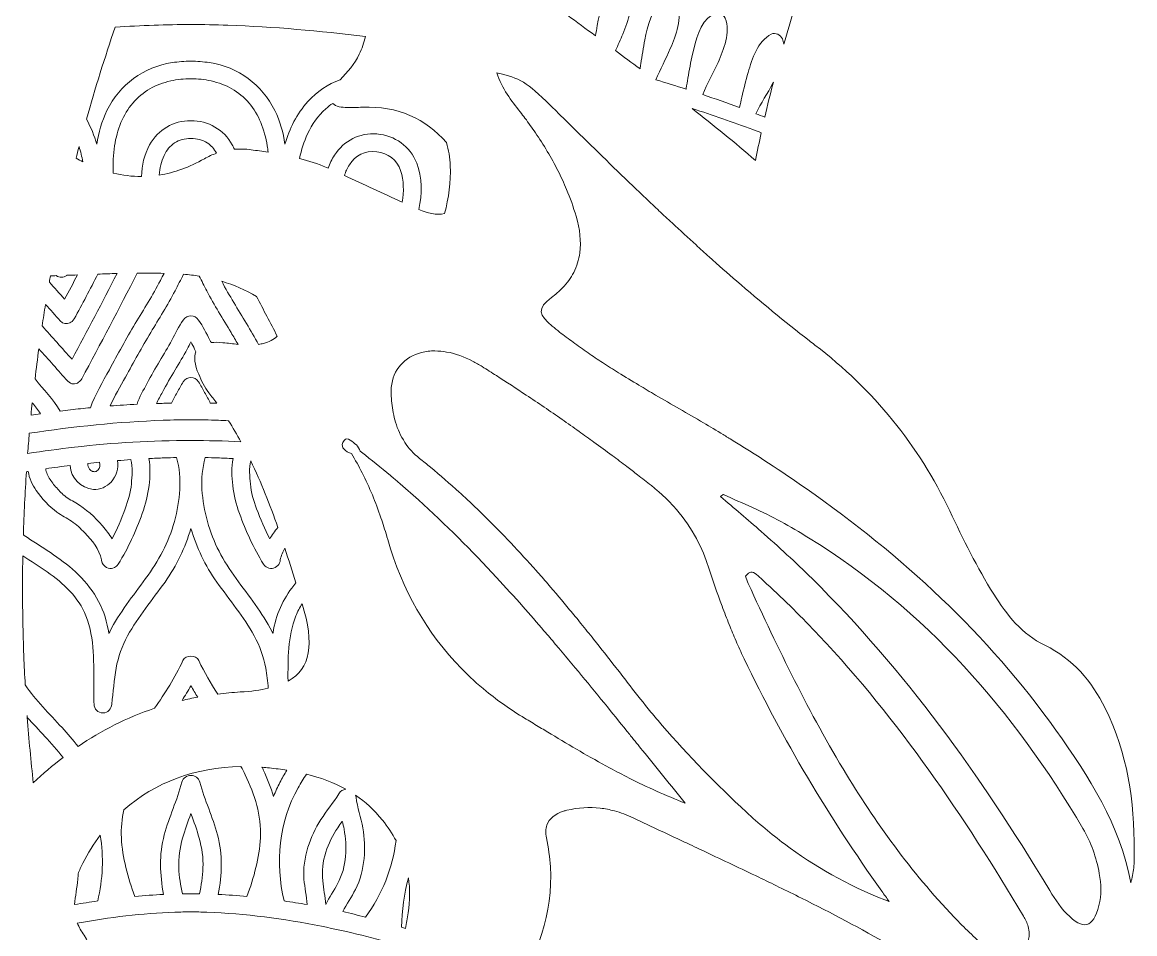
# Model space of a CAD drawing. Extents: x 80 to 917, y -989 to -11.
# Drawn here: x 179 to 414.7, y -466.9 to -273.8 of the extents above; entities that cross this region are included whole.
import ezdxf

# ---------------------------------------------------------------- set-up
doc = ezdxf.new("R2010")
doc.units = 0
doc.header["$MEASUREMENT"] = 0
doc.layers.add('Layer 1', color=7, linetype='Continuous', lineweight=0)

# ---------------------------------------------------------------- blocks, each defined once
blk = doc.blocks.new('Block_0')
at = {"layer": 'Layer 1'}
for points, knots in [([(276.82, -245.38), (279.34, -252.6), (286.51, -256.84), (293.85, -257.66), (299.94, -258.35), (305.67, -256.02), (309.72, -251.46), (313.06, -247.7), (314.95, -242.82), (315.93, -237.84), (316.24, -236.27), (316.46, -234.68), (316.6, -233.12), (316.69, -233.14), (316.78, -233.16), (316.87, -233.17), (316.96, -233.2), (317.05, -233.21), (317.14, -233.23), (316.68, -234.73), (316.28, -236.28), (315.96, -237.84), (314.96, -242.82), (314.83, -248.05), (316.48, -252.81), (318.47, -258.56), (322.88, -262.91), (328.77, -264.62), (334.22, -266.19), (340.33, -265.85), (345.19, -263.02), (343.42, -268.13), (341.79, -273.27), (340.31, -278.44), (340.25, -278.05), (340.16, -277.66), (340.02, -277.28), (339.72, -276.42), (338.52, -275.87), (337.68, -276.3), (334.76, -277.84), (333.62, -281.44), (332.77, -284.41), (332.26, -286.15), (331.84, -287.91), (331.43, -289.67), (331.27, -290.37), (331.11, -291.07), (330.94, -291.77), (330.92, -291.79), (330.92, -291.81), (330.92, -291.82), (330.91, -291.83), (330.91, -291.83), (330.91, -291.84), (328.34, -290.89), (325.75, -289.97), (323.14, -289.1), (324.08, -286.79), (325.4, -284.6), (326.39, -282.32), (327.58, -279.58), (329.13, -275.9), (327.88, -272.93), (327.39, -271.78), (326.11, -271.59), (325.13, -272.19), (322.47, -273.81), (321.63, -277.75), (320.99, -280.53), (320.6, -282.21), (320.31, -283.92), (320.02, -285.62), (319.9, -286.33), (319.78, -287.04), (319.65, -287.73), (319.64, -287.8), (319.62, -287.88), (319.61, -287.94), (317.5, -287.26), (315.37, -286.61), (313.25, -285.97), (314.12, -283.73), (315.37, -281.57), (316.29, -279.35), (317.43, -276.58), (318.98, -272.79), (317.66, -269.83), (317.16, -268.71), (315.9, -268.46), (314.92, -269.09), (312.28, -270.76), (311.5, -274.69), (310.9, -277.5), (310.55, -279.18), (310.29, -280.9), (310.04, -282.6), (309.98, -282.95), (309.92, -283.3), (309.87, -283.65), (308.13, -282.36), (306.4, -281.08), (304.67, -279.79), (305.2, -278.62), (305.76, -277.45), (306.22, -276.27), (307.31, -273.5), (308.8, -269.66), (307.44, -266.73), (306.93, -265.64), (305.69, -265.34), (304.7, -265.99), (302.09, -267.72), (301.37, -271.63), (300.82, -274.46), (300.68, -275.19), (300.56, -275.93), (300.45, -276.67), (298.46, -275.2), (296.48, -273.73), (294.51, -272.25), (295.36, -269.57), (296.29, -266.1), (294.92, -263.6), (294.38, -262.6), (293.18, -262.1), (292.18, -262.86), (290.52, -264.11), (289.71, -266.2), (289.26, -268.33), (287.9, -267.3), (286.54, -266.27), (285.18, -265.25), (285.25, -263.91), (285.08, -262.61), (284.46, -261.51), (284.26, -261.16), (283.99, -260.87), (283.68, -260.68), (283.68, -260.67), (283.68, -260.67), (283.68, -260.67), (283.65, -260.65), (283.62, -260.64), (283.59, -260.62), (283.45, -260.54), (283.31, -260.47), (283.15, -260.43), (282.99, -260.41), (282.83, -260.41), (282.67, -260.44), (282.64, -260.44), (282.6, -260.45), (282.56, -260.46), (282.2, -260.52), (281.85, -260.69), (281.53, -260.93), (281.21, -261.18), (280.92, -261.48), (280.65, -261.8), (273.72, -256.49), (266.86, -251.08), (260.12, -245.52), (264.13, -245.25), (267.99, -243.66), (271.07, -240.93), (272.97, -239.24), (274.53, -237.28), (275.81, -235.13), (275.42, -238.57), (275.65, -242.04), (276.82, -245.38)], [0, 0, 0, 0, 1, 1, 1, 2, 2, 2, 3, 3, 3, 4, 4, 4, 5, 5, 5, 6, 6, 6, 7, 7, 7, 8, 8, 8, 9, 9, 9, 10, 10, 10, 11, 11, 11, 12, 12, 12, 13, 13, 13, 14, 14, 14, 15, 15, 15, 16, 16, 16, 17, 17, 17, 18, 18, 18, 19, 19, 19, 20, 20, 20, 21, 21, 21, 22, 22, 22, 23, 23, 23, 24, 24, 24, 25, 25, 25, 26, 26, 26, 27, 27, 27, 28, 28, 28, 29, 29, 29, 30, 30, 30, 31, 31, 31, 32, 32, 32, 33, 33, 33, 34, 34, 34, 35, 35, 35, 36, 36, 36, 37, 37, 37, 38, 38, 38, 39, 39, 39, 40, 40, 40, 41, 41, 41, 42, 42, 42, 43, 43, 43, 44, 44, 44, 45, 45, 45, 46, 46, 46, 47, 47, 47, 48, 48, 48, 49, 49, 49, 50, 50, 50, 51, 51, 51, 52, 52, 52, 53, 53, 53, 54, 54, 54, 55, 55, 55, 56, 56, 56, 57, 57, 57, 57]), ([(192.64, -294.34), (194.48, -287.76), (196.51, -281.25), (198.72, -274.8), (201.46, -274.62), (204.2, -274.49), (206.95, -274.39), (209.55, -274.3), (212.15, -274.26), (214.75, -274.25), (217.36, -274.26), (219.96, -274.3), (222.56, -274.39), (232.3, -274.74), (242.03, -275.58), (251.7, -276.82), (251.43, -278.06), (251, -279.32), (250.41, -280.56), (249.44, -282.65), (247.88, -284.29), (246.38, -285.97), (243.8, -286.91), (241.45, -288.41), (239.54, -290.56), (237.18, -293.19), (235.62, -296.31), (234.68, -299.64), (234.31, -297.16), (233.63, -294.75), (232.52, -292.47), (229.87, -287.01), (224.74, -283.22), (218.72, -282.33), (217.41, -282.13), (216.07, -282.03), (214.75, -282.03), (213.43, -282.03), (212.09, -282.13), (210.78, -282.33), (204.77, -283.22), (199.63, -287.01), (196.98, -292.47), (195.88, -294.75), (195.19, -297.16), (194.83, -299.64), (194.3, -297.79), (193.57, -296.02), (192.64, -294.34), (192.64, -294.34), (192.64, -294.34), (192.64, -294.34)], [0, 0, 0, 0, 1, 1, 1, 2, 2, 2, 3, 3, 3, 4, 4, 4, 5, 5, 5, 6, 6, 6, 7, 7, 7, 8, 8, 8, 9, 9, 9, 10, 10, 10, 11, 11, 11, 12, 12, 12, 13, 13, 13, 14, 14, 14, 15, 15, 15, 16, 16, 16, 17, 17, 17, 17]), ([(375.47, -377.34), (378.32, -383.33), (381.26, -389.29), (384.78, -394.95), (387.55, -399.38), (390.76, -403.44), (395.62, -405.8), (401.57, -408.71), (405.52, -413.35), (408.37, -419.1), (413.1, -428.68), (414.65, -438.85), (414.51, -449.34), (414.49, -450.55), (414.55, -451.78), (414.44, -452.98), (414.34, -454.03), (414.05, -455.07), (413.84, -456.11), (411.51, -443.79), (404.95, -433.64), (397.95, -423.79), (383.44, -403.37), (365.33, -386.8), (345.05, -372.59), (339.82, -368.92), (334.44, -365.41), (328.95, -362.03), (328.78, -361.93), (328.62, -361.83), (328.45, -361.74), (328.14, -361.54), (327.81, -361.34), (327.48, -361.15), (326.1, -360.3), (324.7, -359.48), (323.3, -358.65), (319.92, -356.67), (316.53, -354.73), (313.15, -352.76), (311.98, -352.07), (310.81, -351.38), (309.64, -350.68), (308.18, -349.81), (306.72, -348.92), (305.28, -348.03), (304.16, -347.32), (303.05, -346.62), (301.95, -345.9), (300.92, -345.23), (299.89, -344.54), (298.87, -343.83), (297.8, -343.1), (296.74, -342.35), (295.69, -341.57), (294.74, -340.87), (293.78, -340.16), (292.84, -339.42), (292.32, -339), (291.79, -338.58), (291.27, -338.16), (288.43, -335.85), (288.02, -334.36), (291.11, -332.1), (291.99, -331.45), (292.77, -330.78), (293.45, -330.07), (294.45, -329.04), (295.24, -327.93), (295.84, -326.77), (296.5, -325.47), (296.93, -324.08), (297.12, -322.63), (297.44, -320.24), (297.15, -317.64), (296.33, -314.87), (295.76, -312.93), (295.08, -311.04), (294.32, -309.2), (293.75, -307.85), (293.14, -306.52), (292.48, -305.22), (291.08, -302.44), (289.48, -299.77), (287.71, -297.18), (287, -296.13), (286.27, -295.11), (285.51, -294.09), (285.18, -293.64), (284.85, -293.21), (284.51, -292.77), (282.63, -290.33), (280.63, -287.94), (279.54, -284.47), (284.6, -285.71), (285.74, -286.29), (290.93, -291.42), (291.31, -291.8), (291.71, -292.18), (292.09, -292.57), (293.48, -293.94), (294.87, -295.31), (296.27, -296.68), (300.53, -300.87), (304.81, -305.06), (309.13, -309.19), (310.45, -310.46), (311.77, -311.71), (313.1, -312.96), (313.36, -313.22), (313.63, -313.47), (313.89, -313.71), (314.81, -314.59), (315.74, -315.45), (316.67, -316.31), (318.35, -317.88), (320.04, -319.43), (321.73, -320.97), (322.66, -321.82), (323.59, -322.66), (324.53, -323.5), (326.46, -325.23), (328.4, -326.95), (330.36, -328.64), (335.36, -332.96), (340.46, -337.17), (345.7, -341.22), (346.11, -341.54), (346.52, -341.86), (346.93, -342.18), (359.32, -351.67), (368.82, -363.38), (375.47, -377.34)], [0, 0, 0, 0, 1, 1, 1, 2, 2, 2, 3, 3, 3, 4, 4, 4, 5, 5, 5, 6, 6, 6, 7, 7, 7, 8, 8, 8, 9, 9, 9, 10, 10, 10, 11, 11, 11, 12, 12, 12, 13, 13, 13, 14, 14, 14, 15, 15, 15, 16, 16, 16, 17, 17, 17, 18, 18, 18, 19, 19, 19, 20, 20, 20, 21, 21, 21, 22, 22, 22, 23, 23, 23, 24, 24, 24, 25, 25, 25, 26, 26, 26, 27, 27, 27, 28, 28, 28, 29, 29, 29, 30, 30, 30, 31, 31, 31, 32, 32, 32, 33, 33, 33, 34, 34, 34, 35, 35, 35, 36, 36, 36, 37, 37, 37, 38, 38, 38, 39, 39, 39, 40, 40, 40, 41, 41, 41, 42, 42, 42, 43, 43, 43, 44, 44, 44, 44]), ([(206, -299.75), (204.86, -301.81), (204.37, -304.12), (204.28, -306.46), (202.28, -306.46), (200.28, -306.21), (198.29, -305.73), (198.2, -303.77), (198.28, -301.81), (198.58, -299.94), (199.12, -296.54), (200.38, -293.3), (202.45, -290.89), (204.59, -288.37), (207.26, -286.94), (210.48, -286.2), (211.86, -285.89), (213.3, -285.73), (214.75, -285.74), (216.2, -285.73), (217.64, -285.89), (219.02, -286.2), (222.25, -286.94), (224.92, -288.37), (227.06, -290.89), (229.12, -293.3), (230.37, -296.54), (230.92, -299.94), (230.99, -300.39), (231.05, -300.84), (231.1, -301.3), (229.9, -301.12), (228.71, -300.96), (227.51, -300.79), (226.32, -300.63), (225.14, -300.59), (223.98, -300.69), (223.83, -300.37), (223.68, -300.06), (223.51, -299.75), (221.72, -296.54), (218.44, -294.6), (214.75, -294.64), (211.06, -294.6), (207.78, -296.54), (206, -299.75)], [0, 0, 0, 0, 1, 1, 1, 2, 2, 2, 3, 3, 3, 4, 4, 4, 5, 5, 5, 6, 6, 6, 7, 7, 7, 8, 8, 8, 9, 9, 9, 10, 10, 10, 11, 11, 11, 12, 12, 12, 13, 13, 13, 14, 14, 14, 15, 15, 15, 15]), ([(334.39, -293.15), (335.45, -290.92), (336.9, -288.84), (338.01, -286.66), (338.04, -286.59), (338.08, -286.51), (338.12, -286.45), (337.48, -288.92), (336.87, -291.4), (336.29, -293.89), (335.67, -293.64), (335.02, -293.39), (334.39, -293.15)], [0, 0, 0, 0, 1, 1, 1, 2, 2, 2, 3, 3, 3, 4, 4, 4, 4]), ([(268.86, -299.27), (269.34, -300.84), (269.61, -302.48), (269.68, -304.16), (269.84, -307.61), (269.36, -311), (268.47, -314.32), (266.72, -314.7), (264.83, -314.2), (263.04, -313.44), (263.72, -310.18), (263.82, -306.69), (262.57, -303.61), (261.11, -300.02), (258, -297.76), (254.13, -297.45), (250.49, -297.15), (247.14, -298.86), (245.17, -301.93), (244.6, -302.8), (244.16, -303.73), (243.81, -304.7), (243.71, -304.66), (243.6, -304.61), (243.5, -304.56), (241.64, -303.76), (239.72, -303.14), (237.78, -302.64), (238.14, -300.81), (238.7, -299.06), (239.47, -297.43), (240.49, -295.3), (241.59, -293.66), (243.3, -292.11), (243.76, -291.7), (244.25, -291.31), (244.78, -290.96), (245.49, -291.7), (246.72, -291.8), (247.81, -291.85), (248.9, -291.9), (250, -291.82), (251.09, -291.78), (258.62, -291.47), (264.45, -294.17), (268.86, -299.27)], [0, 0, 0, 0, 1, 1, 1, 2, 2, 2, 3, 3, 3, 4, 4, 4, 5, 5, 5, 6, 6, 6, 7, 7, 7, 8, 8, 8, 9, 9, 9, 10, 10, 10, 11, 11, 11, 12, 12, 12, 13, 13, 13, 14, 14, 14, 15, 15, 15, 15]), ([(335.55, -297.19), (335.12, -299.14), (334.71, -301.09), (334.32, -303.05), (329.96, -299.29), (325.49, -295.63), (320.94, -292.05), (325.25, -293.45), (329.54, -294.93), (333.79, -296.51), (334.38, -296.74), (334.97, -296.97), (335.55, -297.19)], [0, 0, 0, 0, 1, 1, 1, 2, 2, 2, 3, 3, 3, 4, 4, 4, 4]), ([(209.06, -302.02), (209.63, -300.81), (210.35, -299.96), (211.28, -299.35), (212.33, -298.67), (213.45, -298.42), (214.75, -298.4), (216.05, -298.42), (217.18, -298.67), (218.23, -299.35), (219.02, -299.87), (219.66, -300.56), (220.19, -301.52), (219.31, -301.82), (218.45, -302.21), (217.61, -302.69), (214.41, -304.52), (211.23, -305.66), (208.06, -306.16), (208.17, -304.68), (208.47, -303.25), (209.06, -302.02)], [0, 0, 0, 0, 1, 1, 1, 2, 2, 2, 3, 3, 3, 4, 4, 4, 5, 5, 5, 6, 6, 6, 7, 7, 7, 7]), ([(191.07, -300.12), (191.41, -301.17), (191.66, -302.24), (191.85, -303.35), (191.38, -303.11), (190.91, -302.87), (190.43, -302.6), (190.64, -301.78), (190.86, -300.95), (191.07, -300.12)], [0, 0, 0, 0, 1, 1, 1, 2, 2, 2, 3, 3, 3, 3]), ([(247.25, -306.23), (247.52, -305.44), (247.86, -304.7), (248.31, -304), (249.63, -301.94), (251.54, -300.94), (254.13, -301.21), (256.5, -301.46), (258.41, -302.95), (259.16, -305.2), (259.88, -307.35), (259.87, -309.62), (259.5, -311.88), (255.4, -310.04), (251.34, -308.09), (247.25, -306.23)], [0, 0, 0, 0, 1, 1, 1, 2, 2, 2, 3, 3, 3, 4, 4, 4, 5, 5, 5, 5]), ([(182.54, -342.98), (184.59, -345.26), (186.62, -347.54), (188.67, -349.81), (189.38, -350.61), (190.3, -350.54), (190.96, -350.06), (191.21, -349.9), (191.44, -349.67), (191.63, -349.34), (195.63, -341.92), (199.55, -334.44), (203.37, -326.92), (205.27, -326.91), (207.17, -326.92), (209.07, -326.98), (208.81, -327.48), (208.55, -327.98), (208.29, -328.49), (206.67, -331.62), (204.79, -334.59), (202.98, -337.62), (201.07, -340.84), (199.24, -344.09), (197.48, -347.4), (196.09, -350), (194.45, -352.64), (193.48, -355.46), (192.08, -355.59), (190.67, -355.74), (189.26, -355.9), (188.52, -355.99), (187.78, -356.08), (187.04, -356.18), (185.6, -353.71), (183.54, -351.55), (181.76, -349.36), (181.75, -349.35), (181.75, -349.34), (181.74, -349.33), (181.99, -347.21), (182.26, -345.09), (182.54, -342.98)], [0, 0, 0, 0, 1, 1, 1, 2, 2, 2, 3, 3, 3, 4, 4, 4, 5, 5, 5, 6, 6, 6, 7, 7, 7, 8, 8, 8, 9, 9, 9, 10, 10, 10, 11, 11, 11, 12, 12, 12, 13, 13, 13, 14, 14, 14, 14]), ([(183.96, -333.57), (185.01, -334.73), (186.05, -335.89), (187.09, -337.06), (187.7, -337.74), (188.46, -337.78), (189.08, -337.48), (189.46, -337.35), (189.8, -337.08), (190.05, -336.63), (191.75, -333.49), (193.41, -330.32), (195.04, -327.14), (196.4, -327.09), (197.76, -327.05), (199.11, -327.01), (196, -333.11), (192.82, -339.17), (189.58, -345.2), (187.46, -342.85), (185.36, -340.49), (183.25, -338.13), (183.47, -336.62), (183.71, -335.09), (183.96, -333.57)], [0, 0, 0, 0, 1, 1, 1, 2, 2, 2, 3, 3, 3, 4, 4, 4, 5, 5, 5, 6, 6, 6, 7, 7, 7, 8, 8, 8, 8]), ([(185.01, -327.51), (185.42, -327.49), (185.82, -327.48), (186.22, -327.47), (186.86, -327.95), (187.81, -327.9), (188.45, -327.43), (188.46, -327.42), (188.47, -327.42), (188.47, -327.42), (188.47, -327.42), (188.5, -327.39), (188.5, -327.39), (189.24, -327.37), (189.98, -327.34), (190.72, -327.31), (189.83, -329.03), (188.93, -330.75), (188.01, -332.46), (186.93, -331.25), (185.85, -330.05), (184.77, -328.84), (184.85, -328.4), (184.93, -327.95), (185.01, -327.51)], [0, 0, 0, 0, 1, 1, 1, 2, 2, 2, 3, 3, 3, 4, 4, 4, 5, 5, 5, 6, 6, 6, 7, 7, 7, 8, 8, 8, 8]), ([(219.06, -341.66), (218.97, -341.48), (218.88, -341.31), (218.79, -341.13), (218.05, -339.69), (217.32, -338.23), (216.37, -336.9), (215.95, -336.29), (215.35, -335.99), (214.75, -335.99), (214.15, -335.99), (213.55, -336.29), (213.12, -336.9), (212.19, -338.23), (211.46, -339.69), (210.72, -341.13), (209.93, -342.65), (209.02, -344.08), (208.14, -345.55), (207.22, -347.11), (206.34, -348.67), (205.48, -350.27), (204.71, -351.71), (203.84, -353.16), (203.34, -354.73), (201.45, -354.82), (199.55, -354.94), (197.66, -355.09), (198.58, -352.98), (199.84, -350.96), (200.9, -348.97), (202.6, -345.79), (204.39, -342.63), (206.24, -339.53), (207.99, -336.59), (209.81, -333.72), (211.4, -330.69), (212, -329.52), (212.6, -328.35), (213.21, -327.18), (214.32, -327.28), (215.42, -327.4), (216.5, -327.57), (217.04, -328.6), (217.57, -329.65), (218.11, -330.69), (219.69, -333.72), (221.52, -336.59), (223.27, -339.53), (223.76, -340.36), (224.25, -341.19), (224.74, -342.03), (223.67, -341.93), (222.61, -341.78), (221.55, -341.67), (220.62, -341.58), (219.78, -341.57), (219.06, -341.66)], [0, 0, 0, 0, 1, 1, 1, 2, 2, 2, 3, 3, 3, 4, 4, 4, 5, 5, 5, 6, 6, 6, 7, 7, 7, 8, 8, 8, 9, 9, 9, 10, 10, 10, 11, 11, 11, 12, 12, 12, 13, 13, 13, 14, 14, 14, 15, 15, 15, 16, 16, 16, 17, 17, 17, 18, 18, 18, 19, 19, 19, 19]), ([(221.29, -328.66), (223.86, -329.42), (226.33, -330.47), (228.66, -331.87), (230.11, -334.69), (231.57, -337.49), (233.05, -340.29), (232.27, -341.02), (231.26, -341.54), (230.13, -341.82), (229.78, -341.91), (229.43, -341.98), (229.08, -342.04), (228.24, -340.56), (227.39, -339.09), (226.52, -337.62), (224.74, -334.64), (222.89, -331.73), (221.29, -328.66)], [0, 0, 0, 0, 1, 1, 1, 2, 2, 2, 3, 3, 3, 4, 4, 4, 5, 5, 5, 6, 6, 6, 6]), ([(216.4, -348.36), (216.98, -349.73), (217.64, -351.12), (218.54, -352.28), (219.12, -353.02), (219.68, -353.76), (220.22, -354.51), (219.76, -354.5), (219.32, -354.49), (218.86, -354.49), (218.53, -353.7), (218.1, -352.94), (217.66, -352.21), (217.23, -351.47), (216.85, -350.69), (216.37, -349.98), (215.98, -349.37), (215.36, -349.07), (214.75, -349.07), (214.14, -349.07), (213.53, -349.37), (213.12, -349.98), (212.65, -350.69), (212.28, -351.47), (211.84, -352.21), (211.4, -352.94), (210.97, -353.7), (210.64, -354.49), (209.58, -354.5), (208.51, -354.53), (207.45, -354.56), (207.84, -353.74), (208.32, -352.95), (208.73, -352.16), (209.58, -350.57), (210.47, -349), (211.4, -347.45), (212.26, -345.98), (213.17, -344.55), (213.96, -343.03), (214.23, -342.53), (214.49, -342.02), (214.75, -341.52), (215.02, -342.02), (215.28, -342.53), (215.54, -343.03), (215.54, -343.03), (215.83, -343.58), (215.83, -343.58), (215.35, -344.71), (215.54, -346.31), (216.4, -348.36)], [0, 0, 0, 0, 1, 1, 1, 2, 2, 2, 3, 3, 3, 4, 4, 4, 5, 5, 5, 6, 6, 6, 7, 7, 7, 8, 8, 8, 9, 9, 9, 10, 10, 10, 11, 11, 11, 12, 12, 12, 13, 13, 13, 14, 14, 14, 15, 15, 15, 16, 16, 16, 17, 17, 17, 17]), ([(327.25, -397.49), (327.73, -398.81), (328.23, -400.11), (328.76, -401.41), (328.76, -401.42), (328.76, -401.42), (328.76, -401.42), (329.23, -402.59), (329.71, -403.74), (330.21, -404.9), (330.72, -406.08), (331.25, -407.26), (331.81, -408.42), (331.85, -408.51), (331.89, -408.59), (331.93, -408.68), (340.13, -425.8), (349.78, -442.08), (361.07, -457.9), (361.58, -458.63), (362.1, -459.35), (362.63, -460.08), (362.32, -459.97), (362.02, -459.85), (361.72, -459.73), (353.78, -456.65), (346.82, -452.66), (340.46, -447.88), (337.66, -445.78), (334.99, -443.54), (332.39, -441.14), (326.09, -435.33), (320.13, -429.22), (314.58, -422.77), (313.78, -421.83), (312.98, -420.89), (312.19, -419.94), (310.68, -418.12), (309.21, -416.28), (307.77, -414.41), (306.76, -413.1), (305.75, -411.78), (304.73, -410.47), (303.18, -408.48), (301.62, -406.5), (300.04, -404.52), (299.15, -403.4), (298.25, -402.28), (297.36, -401.17), (296.56, -400.19), (295.76, -399.22), (294.96, -398.25), (293.44, -396.41), (291.9, -394.59), (290.35, -392.8), (289.53, -391.85), (288.71, -390.9), (287.87, -389.97), (284.37, -386.01), (280.74, -382.15), (276.95, -378.43), (275.6, -377.1), (274.22, -375.78), (272.82, -374.49), (272.41, -374.1), (272, -373.73), (271.59, -373.36), (269.6, -371.55), (267.56, -369.78), (265.47, -368.06), (264.72, -367.44), (263.96, -366.82), (263.19, -366.21), (261.91, -365.2), (260.88, -364.04), (260.06, -362.79), (259.19, -361.47), (258.55, -360.04), (258.09, -358.52), (257.89, -357.86), (257.72, -357.19), (257.6, -356.5), (257.33, -355.19), (257.2, -353.84), (257.15, -352.48), (257.13, -352.03), (257.15, -351.59), (257.19, -351.16), (257.54, -347.38), (260.01, -344.64), (263.61, -343.74), (264.49, -343.52), (265.44, -343.41), (266.44, -343.42), (267.28, -343.43), (268.1, -343.5), (268.91, -343.65), (270.84, -343.97), (272.65, -344.65), (274.4, -345.56), (275.09, -345.92), (275.78, -346.32), (276.45, -346.74), (277.45, -347.38), (278.45, -348.01), (279.45, -348.66), (281.57, -350.01), (283.68, -351.39), (285.77, -352.79), (288.31, -354.47), (290.85, -356.18), (293.35, -357.93), (294.56, -358.77), (295.76, -359.61), (296.95, -360.46), (298.01, -361.22), (299.07, -361.97), (300.11, -362.74), (301.41, -363.68), (302.7, -364.63), (303.98, -365.58), (305.02, -366.36), (306.05, -367.14), (307.08, -367.92), (307.84, -368.49), (308.59, -369.07), (309.34, -369.66), (310.32, -370.41), (311.29, -371.18), (312.27, -371.95), (312.87, -372.43), (313.46, -372.93), (314.03, -373.43), (315.06, -374.35), (316.04, -375.31), (316.94, -376.31), (318.67, -378.21), (320.17, -380.26), (321.42, -382.47), (322.53, -384.41), (323.45, -386.47), (324.19, -388.66), (324.24, -388.78), (324.27, -388.89), (324.31, -389.01), (325.24, -391.86), (326.2, -394.69), (327.25, -397.49)], [0, 0, 0, 0, 1, 1, 1, 2, 2, 2, 3, 3, 3, 4, 4, 4, 5, 5, 5, 6, 6, 6, 7, 7, 7, 8, 8, 8, 9, 9, 9, 10, 10, 10, 11, 11, 11, 12, 12, 12, 13, 13, 13, 14, 14, 14, 15, 15, 15, 16, 16, 16, 17, 17, 17, 18, 18, 18, 19, 19, 19, 20, 20, 20, 21, 21, 21, 22, 22, 22, 23, 23, 23, 24, 24, 24, 25, 25, 25, 26, 26, 26, 27, 27, 27, 28, 28, 28, 29, 29, 29, 30, 30, 30, 31, 31, 31, 32, 32, 32, 33, 33, 33, 34, 34, 34, 35, 35, 35, 36, 36, 36, 37, 37, 37, 38, 38, 38, 39, 39, 39, 40, 40, 40, 41, 41, 41, 42, 42, 42, 43, 43, 43, 44, 44, 44, 45, 45, 45, 46, 46, 46, 47, 47, 47, 48, 48, 48, 49, 49, 49, 49]), ([(181.16, -354.43), (181.77, -355.18), (182.37, -355.94), (182.92, -356.72), (182.24, -356.81), (181.57, -356.92), (180.89, -357.02), (180.97, -356.16), (181.07, -355.29), (181.16, -354.43)], [0, 0, 0, 0, 1, 1, 1, 2, 2, 2, 3, 3, 3, 3]), ([(180.53, -360.87), (189.93, -359.43), (199.4, -358.46), (208.91, -358.12), (210.86, -358.05), (212.81, -358.01), (214.75, -358.01), (216.7, -358.01), (218.64, -358.05), (220.59, -358.12), (221.29, -358.14), (222, -358.17), (222.71, -358.21), (223.64, -359.67), (224.51, -361.16), (225.33, -362.66), (221.8, -362.49), (218.27, -362.41), (214.75, -362.42), (206.55, -362.39), (198.33, -362.84), (190.08, -363.82), (186.79, -364.21), (183.48, -364.66), (180.18, -365.16), (180.29, -363.73), (180.41, -362.29), (180.53, -360.87)], [0, 0, 0, 0, 1, 1, 1, 2, 2, 2, 3, 3, 3, 4, 4, 4, 5, 5, 5, 6, 6, 6, 7, 7, 7, 8, 8, 8, 9, 9, 9, 9]), ([(256.43, -383.37), (256.37, -383.13), (256.29, -382.9), (256.23, -382.66), (255.84, -381.35), (255.44, -380.06), (255, -378.78), (253.89, -375.51), (252.59, -372.33), (251.02, -369.25), (250.33, -367.87), (249.57, -366.51), (248.75, -365.17), (248.6, -365.12), (248.45, -365.06), (248.31, -364.99), (247.1, -364.48), (246.28, -363.56), (247.2, -362.38), (247.87, -361.51), (249.03, -362.77), (249.81, -363.35), (250.2, -363.64), (250.36, -364.22), (250.61, -364.68), (250.97, -364.96), (251.34, -365.23), (251.7, -365.52), (253.75, -367.12), (255.77, -368.77), (257.74, -370.44), (258.01, -370.66), (258.28, -370.89), (258.55, -371.13), (260.03, -372.39), (261.48, -373.67), (262.92, -374.97), (268.71, -380.21), (274.2, -385.73), (279.5, -391.45), (281.38, -393.47), (283.24, -395.53), (285.08, -397.61), (286.58, -399.3), (288.07, -401), (289.53, -402.72), (290.36, -403.68), (291.18, -404.64), (292, -405.61), (295.69, -409.97), (299.33, -414.4), (302.95, -418.86), (304.53, -420.8), (306.1, -422.75), (307.68, -424.7), (307.75, -424.79), (307.82, -424.88), (307.89, -424.98), (308.72, -426), (309.55, -427.03), (310.38, -428.06), (313.39, -431.78), (316.41, -435.52), (319.46, -439.26), (315.31, -437.64), (311.37, -435.85), (307.57, -433.93), (306.18, -433.22), (304.79, -432.5), (303.43, -431.77), (299.18, -429.48), (295.09, -427.06), (291.04, -424.63), (290.13, -424.08), (289.23, -423.53), (288.32, -422.99), (287.36, -422.41), (286.39, -421.82), (285.43, -421.24), (282.52, -419.5), (279.82, -417.6), (277.31, -415.54), (275.45, -414.03), (273.7, -412.43), (272.07, -410.75), (264.69, -403.21), (259.49, -394.03), (256.43, -383.37)], [0, 0, 0, 0, 1, 1, 1, 2, 2, 2, 3, 3, 3, 4, 4, 4, 5, 5, 5, 6, 6, 6, 7, 7, 7, 8, 8, 8, 9, 9, 9, 10, 10, 10, 11, 11, 11, 12, 12, 12, 13, 13, 13, 14, 14, 14, 15, 15, 15, 16, 16, 16, 17, 17, 17, 18, 18, 18, 19, 19, 19, 20, 20, 20, 21, 21, 21, 22, 22, 22, 23, 23, 23, 24, 24, 24, 25, 25, 25, 26, 26, 26, 27, 27, 27, 28, 28, 28, 29, 29, 29, 29]), ([(179.92, -369.01), (180.05, -369), (180.18, -368.97), (180.31, -368.95), (180.48, -370.4), (181.17, -371.78), (182, -373), (183.18, -374.76), (184.68, -376.37), (186.39, -377.61), (187.37, -378.32), (188.47, -378.83), (189.47, -379.49), (190.49, -380.16), (191.4, -381.1), (192.26, -381.96), (193.9, -383.6), (195.27, -385.4), (195.83, -387.66), (195.83, -387.9), (195.89, -388.14), (195.99, -388.33), (196.29, -389.22), (197.38, -389.68), (198.25, -389.45), (198.66, -389.34), (198.98, -389.11), (199.21, -388.81), (199.26, -388.74), (199.32, -388.66), (199.37, -388.58), (201.5, -385.17), (203.09, -381.63), (204.46, -377.86), (205.17, -375.93), (205.65, -373.97), (205.89, -371.93), (206.09, -370.13), (206.22, -368.05), (205.84, -366.23), (206.92, -366.17), (208.01, -366.12), (209.1, -366.08), (209.97, -366.05), (210.85, -366.03), (211.72, -366.02), (212.99, -370.43), (212.43, -375.16), (211.26, -379.55), (210.05, -384.05), (207.9, -387.91), (205.17, -391.67), (202.52, -395.34), (199.6, -398.85), (197.56, -402.93), (197.5, -403.06), (197.44, -403.19), (197.38, -403.32), (197.33, -403.02), (197.28, -402.73), (197.23, -402.43), (196.36, -397.61), (193.87, -393.49), (190.28, -390.21), (186.99, -387.2), (183.1, -384.97), (179.42, -382.51), (179.37, -382.48), (179.32, -382.45), (179.28, -382.42), (179.41, -377.93), (179.62, -373.47), (179.92, -369.01)], [0, 0, 0, 0, 1, 1, 1, 2, 2, 2, 3, 3, 3, 4, 4, 4, 5, 5, 5, 6, 6, 6, 7, 7, 7, 8, 8, 8, 9, 9, 9, 10, 10, 10, 11, 11, 11, 12, 12, 12, 13, 13, 13, 14, 14, 14, 15, 15, 15, 16, 16, 16, 17, 17, 17, 18, 18, 18, 19, 19, 19, 20, 20, 20, 21, 21, 21, 22, 22, 22, 23, 23, 23, 24, 24, 24, 24]), ([(194.09, -372.77), (195.48, -372.93), (196.92, -372.19), (197.84, -371.2), (199.01, -369.94), (199.44, -368.3), (199.18, -366.67), (200.13, -366.59), (201.07, -366.53), (202.01, -366.46), (202.01, -366.47), (202.02, -366.48), (202.02, -366.49), (202.5, -368.07), (202.27, -369.97), (202.15, -371.6), (202.02, -373.39), (201.44, -375.17), (200.84, -376.85), (200.04, -379.08), (199.12, -381.2), (198.06, -383.27), (197.49, -382.3), (196.8, -381.38), (196.05, -380.51), (194.43, -378.63), (192.5, -376.87), (190.35, -375.6), (189.44, -375.07), (188.5, -374.6), (187.72, -373.88), (187.07, -373.28), (186.46, -372.62), (185.89, -371.95), (185.33, -371.29), (184.86, -370.55), (184.45, -369.79), (184.27, -369.44), (184.15, -369.07), (184.05, -368.68), (184.03, -368.57), (184.02, -368.48), (184.02, -368.39), (185.74, -368.14), (187.46, -367.91), (189.2, -367.7), (189.31, -370.37), (191.41, -372.46), (194.09, -372.77)], [0, 0, 0, 0, 1, 1, 1, 2, 2, 2, 3, 3, 3, 4, 4, 4, 5, 5, 5, 6, 6, 6, 7, 7, 7, 8, 8, 8, 9, 9, 9, 10, 10, 10, 11, 11, 11, 12, 12, 12, 13, 13, 13, 14, 14, 14, 15, 15, 15, 16, 16, 16, 16]), ([(192.95, -367.26), (193.77, -367.17), (194.59, -367.09), (195.4, -367), (195.58, -367.68), (195.52, -368.18), (195.03, -368.7), (194.96, -368.77), (194.66, -368.94), (194.66, -368.96), (194.6, -368.98), (194.43, -369), (194.36, -369.01), (194.26, -369.01), (194.1, -368.99), (194.1, -369), (193.85, -368.96), (194, -369), (193.66, -368.8), (193.62, -368.77), (193.59, -368.76), (193.57, -368.74), (193.52, -368.68), (193.34, -368.49), (193.31, -368.49), (193, -368.07), (192.93, -367.76), (192.95, -367.26)], [0, 0, 0, 0, 1, 1, 1, 2, 2, 2, 3, 3, 3, 4, 4, 4, 5, 5, 5, 6, 6, 6, 7, 7, 7, 8, 8, 8, 9, 9, 9, 9]), ([(223.62, -371.93), (223.85, -373.97), (224.34, -375.93), (225.04, -377.86), (226.42, -381.63), (228, -385.17), (230.13, -388.58), (230.18, -388.66), (230.24, -388.74), (230.3, -388.81), (230.52, -389.11), (230.85, -389.34), (231.26, -389.45), (232.12, -389.68), (233.21, -389.22), (233.52, -388.33), (233.61, -388.14), (233.67, -387.9), (233.67, -387.66), (233.89, -386.79), (234.23, -385.98), (234.65, -385.23), (235.45, -387.66), (236.22, -390.12), (236.97, -392.58), (234.59, -395.4), (232.96, -398.7), (232.27, -402.43), (232.21, -402.73), (232.17, -403.02), (232.13, -403.32), (232.06, -403.19), (232, -403.06), (231.94, -402.93), (229.9, -398.85), (226.99, -395.34), (224.33, -391.67), (221.61, -387.91), (219.46, -384.05), (218.25, -379.55), (217.07, -375.16), (216.51, -370.43), (217.79, -366.02), (218.66, -366.03), (219.53, -366.05), (220.4, -366.08), (221.49, -366.12), (222.58, -366.17), (223.67, -366.23), (223.27, -368.05), (223.41, -370.13), (223.62, -371.93)], [0, 0, 0, 0, 1, 1, 1, 2, 2, 2, 3, 3, 3, 4, 4, 4, 5, 5, 5, 6, 6, 6, 7, 7, 7, 8, 8, 8, 9, 9, 9, 10, 10, 10, 11, 11, 11, 12, 12, 12, 13, 13, 13, 14, 14, 14, 15, 15, 15, 16, 16, 16, 17, 17, 17, 17]), ([(233.17, -380.84), (232.54, -381.61), (231.94, -382.42), (231.44, -383.27), (230.38, -381.2), (229.46, -379.08), (228.67, -376.85), (228.06, -375.17), (227.48, -373.39), (227.36, -371.6), (227.24, -370.04), (227.02, -368.24), (227.42, -366.71), (229.64, -371.29), (231.51, -376.03), (233.17, -380.84)], [0, 0, 0, 0, 1, 1, 1, 2, 2, 2, 3, 3, 3, 4, 4, 4, 5, 5, 5, 5]), ([(346.31, -391.68), (342.83, -388.25), (339.23, -384.9), (335.5, -381.65), (332.67, -379.19), (329.82, -376.76), (326.92, -374.26), (327.36, -373.96), (327.5, -373.81), (327.55, -373.84), (331.61, -375.73), (335.79, -377.41), (339.7, -379.58), (341.7, -380.69), (343.66, -381.84), (345.58, -383.02), (370.45, -398.31), (388.95, -419.7), (403.69, -444.63), (405.42, -447.56), (406.51, -450.78), (407.13, -454.13), (407.55, -456.4), (407.66, -458.67), (407.06, -460.94), (405.8, -465.73), (403.77, -466.32), (400.22, -462.67), (398.63, -461.03), (397.4, -459.02), (396.21, -457.05), (381.94, -433.43), (366, -411.1), (346.31, -391.68)], [0, 0, 0, 0, 1, 1, 1, 2, 2, 2, 3, 3, 3, 4, 4, 4, 5, 5, 5, 6, 6, 6, 7, 7, 7, 8, 8, 8, 9, 9, 9, 10, 10, 10, 11, 11, 11, 11]), ([(187.46, -423.25), (184.76, -420.25), (181.85, -417.53), (179.66, -414.16), (179.55, -412.15), (179.44, -410.14), (179.37, -408.12), (179.1, -401), (179.03, -393.9), (179.16, -386.84), (180.89, -387.97), (182.64, -389.07), (184.32, -390.26), (187.72, -392.65), (190.97, -395.63), (192.53, -399.58), (194.43, -404.41), (194.17, -409.8), (194.18, -414.9), (194.18, -416.02), (194.2, -417.14), (194.23, -418.26), (194.27, -419.28), (195.07, -420.14), (196.11, -420.14), (197.24, -420.14), (197.87, -419.27), (198, -418.26), (198.32, -415.71), (198.44, -413.15), (198.91, -410.62), (199.35, -408.22), (200.2, -405.96), (201.35, -403.81), (203.54, -399.71), (206.61, -396.17), (209.27, -392.39), (211.74, -388.88), (213.55, -385.12), (214.75, -381.04), (214.75, -381.04), (214.76, -381.04), (214.76, -381.03), (215.95, -385.12), (217.77, -388.88), (220.24, -392.39), (222.89, -396.17), (225.96, -399.71), (228.16, -403.81), (229.31, -405.96), (230.15, -408.22), (230.6, -410.62), (230.86, -412.04), (231.01, -413.47), (231.15, -414.91), (229.45, -415.3), (227.47, -415.56), (225.22, -415.69), (223.59, -415.79), (222, -415.94), (220.44, -416.14), (218.97, -413.87), (217.59, -411.54), (216.45, -409.05), (216.16, -408.41), (215.45, -408.09), (214.75, -408.09), (214.05, -408.09), (213.35, -408.41), (213.05, -409.05), (211.41, -412.64), (209.27, -415.91), (207.05, -419.15), (201.17, -421.13), (195.8, -423.86), (190.87, -427.24), (189.77, -425.87), (188.63, -424.54), (187.46, -423.25)], [0, 0, 0, 0, 1, 1, 1, 2, 2, 2, 3, 3, 3, 4, 4, 4, 5, 5, 5, 6, 6, 6, 7, 7, 7, 8, 8, 8, 9, 9, 9, 10, 10, 10, 11, 11, 11, 12, 12, 12, 13, 13, 13, 14, 14, 14, 15, 15, 15, 16, 16, 16, 17, 17, 17, 18, 18, 18, 19, 19, 19, 20, 20, 20, 21, 21, 21, 22, 22, 22, 23, 23, 23, 24, 24, 24, 25, 25, 25, 26, 26, 26, 26]), ([(388.87, -471.63), (386.59, -473.29), (385.19, -472.14), (383.66, -470.55), (381.58, -468.41), (379.32, -466.42), (377.24, -464.28), (367.99, -454.73), (360.32, -444.23), (353.61, -433.19), (345.73, -420.25), (339.13, -406.55), (332.78, -392.7), (332.56, -392.21), (332.41, -391.68), (332.23, -391.18), (332.76, -390.49), (333.37, -389.89), (334.25, -390.57), (335.12, -391.23), (335.89, -392.01), (336.69, -392.75), (340.54, -396.29), (344.23, -399.95), (347.77, -403.72), (364.71, -421.69), (378.44, -442.04), (391.11, -463.19), (391.52, -463.88), (391.82, -464.64), (392.07, -465.41), (393.11, -468.53), (391.06, -470.04), (388.87, -471.63)], [0, 0, 0, 0, 1, 1, 1, 2, 2, 2, 3, 3, 3, 4, 4, 4, 5, 5, 5, 6, 6, 6, 7, 7, 7, 8, 8, 8, 9, 9, 9, 10, 10, 10, 11, 11, 11, 11]), ([(238.31, -397), (240.93, -405.58), (240.16, -410.7), (235.32, -413.39), (235.3, -408.75), (235.26, -403.93), (236.97, -399.58), (237.34, -398.67), (237.78, -397.8), (238.31, -397)], [0, 0, 0, 0, 1, 1, 1, 2, 2, 2, 3, 3, 3, 3]), ([(212.88, -417.49), (213.52, -416.47), (214.16, -415.43), (214.75, -414.37), (215.21, -415.19), (215.69, -416), (216.19, -416.79), (215.07, -417), (213.96, -417.23), (212.88, -417.49)], [0, 0, 0, 0, 1, 1, 1, 2, 2, 2, 3, 3, 3, 3]), ([(181.38, -434.98), (180.87, -430.38), (180.44, -425.74), (180.1, -421.09), (180.1, -421.09), (180.09, -421.09), (180.09, -421.09), (180.08, -420.94), (180.07, -420.79), (180.07, -420.65), (180.08, -420.8), (180.09, -420.94), (180.1, -421.09), (181.32, -422.45), (182.57, -423.76), (183.83, -425.11), (185.17, -426.54), (186.46, -428.02), (187.68, -429.56), (185.5, -431.24), (183.4, -433.05), (181.38, -434.98)], [0, 0, 0, 0, 1, 1, 1, 2, 2, 2, 3, 3, 3, 4, 4, 4, 5, 5, 5, 6, 6, 6, 7, 7, 7, 7]), ([(220.39, -445.98), (219.38, -442.17), (217.65, -438.62), (216.65, -434.81), (216.4, -433.87), (215.58, -433.4), (214.75, -433.4), (213.93, -433.4), (213.1, -433.87), (212.85, -434.81), (211.84, -438.62), (210.13, -442.17), (209.11, -445.98), (207.98, -450.21), (208.18, -454.38), (208.96, -458.6), (206.93, -458.68), (204.91, -458.83), (202.87, -459.02), (201.42, -455.01), (200.23, -450.87), (200.03, -446.59), (199.93, -444.54), (200.13, -442.57), (200.57, -440.64), (207.16, -434.85), (215.72, -431.64), (225.35, -431.49), (225.35, -431.49), (225.35, -431.49), (225.36, -431.49), (225.65, -432.06), (225.94, -432.64), (226.23, -433.23), (228.29, -437.47), (229.7, -441.83), (229.48, -446.59), (229.28, -450.87), (228.08, -455.01), (226.63, -459.02), (224.6, -458.83), (222.57, -458.68), (220.54, -458.6), (221.33, -454.38), (221.53, -450.21), (220.39, -445.98)], [0, 0, 0, 0, 1, 1, 1, 2, 2, 2, 3, 3, 3, 4, 4, 4, 5, 5, 5, 6, 6, 6, 7, 7, 7, 8, 8, 8, 9, 9, 9, 10, 10, 10, 11, 11, 11, 12, 12, 12, 13, 13, 13, 14, 14, 14, 15, 15, 15, 15]), ([(235.07, -432.28), (234.55, -433.12), (234.06, -433.97), (233.61, -434.85), (233.1, -435.82), (232.66, -436.8), (232.25, -437.81), (231.69, -435.91), (230.96, -434.06), (230.09, -432.21), (230, -432.02), (229.91, -431.83), (229.81, -431.63), (230.34, -431.67), (230.86, -431.72), (231.39, -431.78), (232.63, -431.92), (233.86, -432.08), (235.07, -432.28)], [0, 0, 0, 0, 1, 1, 1, 2, 2, 2, 3, 3, 3, 4, 4, 4, 5, 5, 5, 6, 6, 6, 6]), ([(238.7, -455.36), (238.87, -457.16), (239.23, -458.94), (239.38, -460.74), (237.75, -460.47), (236.12, -460.21), (234.49, -459.97), (232.56, -451.89), (233.37, -443.26), (237.47, -435.99), (238.01, -435.01), (238.6, -434.06), (239.23, -433.12), (242.17, -433.84), (244.99, -434.85), (247.6, -436.3), (246.97, -436.36), (246.4, -436.71), (246.08, -437.26), (244.96, -439.2), (243.46, -440.86), (242.27, -442.75), (241.12, -444.57), (240.15, -446.54), (239.54, -448.61), (238.89, -450.77), (238.49, -453.1), (238.7, -455.36)], [0, 0, 0, 0, 1, 1, 1, 2, 2, 2, 3, 3, 3, 4, 4, 4, 5, 5, 5, 6, 6, 6, 7, 7, 7, 8, 8, 8, 9, 9, 9, 9]), ([(249.62, -457.53), (250.68, -455.52), (251.2, -453.23), (251.43, -450.97), (251.65, -448.83), (251.51, -446.64), (251.15, -444.51), (250.78, -442.31), (250.02, -440.21), (249.73, -437.99), (249.71, -437.83), (249.67, -437.68), (249.62, -437.55), (251.68, -438.95), (253.6, -440.68), (255.31, -442.84), (256.43, -444.26), (257.38, -445.71), (258.19, -447.2), (257.52, -453.01), (255.22, -458.6), (251.75, -463.41), (250.15, -462.99), (248.54, -462.61), (246.92, -462.24), (247.76, -460.64), (248.77, -459.13), (249.62, -457.53)], [0, 0, 0, 0, 1, 1, 1, 2, 2, 2, 3, 3, 3, 4, 4, 4, 5, 5, 5, 6, 6, 6, 7, 7, 7, 8, 8, 8, 9, 9, 9, 9]), ([(369.1, -478.2), (367.65, -477.38), (366.09, -476.69), (364.44, -476.12), (359.13, -474.28), (353.8, -473.03), (348.46, -472.31), (346.17, -472), (343.89, -471.79), (341.61, -471.67), (335.72, -471.36), (329.82, -471.63), (323.9, -472.41), (322.81, -472.55), (321.72, -472.71), (320.63, -472.88), (319.1, -473.13), (317.58, -473.4), (316.05, -473.71), (315.42, -473.83), (314.8, -473.96), (314.17, -474.1), (312.06, -474.56), (309.96, -475.05), (307.86, -475.57), (306.07, -476.01), (304.26, -476.48), (302.47, -476.98), (300.7, -477.46), (298.94, -477.97), (297.17, -478.49), (295.72, -478.93), (294.27, -479.38), (292.81, -479.84), (292.28, -480.01), (291.76, -480.17), (291.23, -480.35), (289.6, -480.87), (287.98, -481.41), (286.35, -481.97), (284.23, -482.7), (282.09, -483.46), (279.96, -484.24), (280.14, -483.54), (280.14, -483.1), (280.35, -482.82), (281.13, -481.8), (281.87, -480.79), (282.57, -479.76), (288.21, -471.51), (291.51, -462.67), (290.89, -452.75), (290.77, -450.74), (290.49, -448.69), (290.03, -446.59), (289.81, -445.58), (289.86, -444.69), (290.14, -443.92), (290.65, -442.52), (291.92, -441.52), (293.67, -440.96), (293.89, -440.88), (294.13, -440.81), (294.36, -440.76), (296.76, -440.18), (299.14, -440.05), (301.46, -440.32), (302.47, -440.43), (303.47, -440.63), (304.45, -440.89), (305.8, -441.25), (307.12, -441.74), (308.41, -442.36), (310.37, -443.3), (312.35, -444.23), (314.32, -445.16), (315.84, -445.88), (317.35, -446.59), (318.87, -447.3), (319.23, -447.48), (319.6, -447.64), (319.97, -447.81), (321.24, -448.41), (322.5, -449.01), (323.77, -449.6), (327.53, -451.37), (331.28, -453.14), (335.01, -454.94), (336.44, -455.63), (337.87, -456.31), (339.29, -457.02), (339.29, -457.02), (339.29, -457.02), (339.29, -457.02), (340.89, -457.79), (342.47, -458.58), (344.05, -459.37), (350.39, -462.54), (356.67, -465.84), (362.82, -469.38), (363.92, -470.01), (365.03, -470.63), (366.14, -471.25), (369.79, -473.3), (373.41, -475.42), (376.35, -478.51), (378.4, -480.66), (379.2, -482.78), (376.64, -485.24), (374.67, -482.18), (372.12, -479.9), (369.1, -478.2)], [0, 0, 0, 0, 1, 1, 1, 2, 2, 2, 3, 3, 3, 4, 4, 4, 5, 5, 5, 6, 6, 6, 7, 7, 7, 8, 8, 8, 9, 9, 9, 10, 10, 10, 11, 11, 11, 12, 12, 12, 13, 13, 13, 14, 14, 14, 15, 15, 15, 16, 16, 16, 17, 17, 17, 18, 18, 18, 19, 19, 19, 20, 20, 20, 21, 21, 21, 22, 22, 22, 23, 23, 23, 24, 24, 24, 25, 25, 25, 26, 26, 26, 27, 27, 27, 28, 28, 28, 29, 29, 29, 30, 30, 30, 31, 31, 31, 32, 32, 32, 33, 33, 33, 34, 34, 34, 35, 35, 35, 36, 36, 36, 37, 37, 37, 37]), ([(214.76, -441.47), (215.4, -443.19), (216.03, -444.91), (216.51, -446.69), (217.07, -448.76), (217.41, -450.82), (217.31, -452.99), (217.23, -454.86), (216.94, -456.67), (216.57, -458.49), (215.96, -458.48), (215.36, -458.48), (214.75, -458.48), (214.15, -458.48), (213.55, -458.48), (212.94, -458.49), (212.56, -456.67), (212.27, -454.86), (212.19, -452.99), (212.1, -450.82), (212.43, -448.76), (212.99, -446.69), (213.47, -444.91), (214.11, -443.19), (214.75, -441.47), (214.75, -441.48), (214.75, -441.48), (214.75, -441.48), (214.75, -441.48), (214.76, -441.48), (214.76, -441.47)], [0, 0, 0, 0, 1, 1, 1, 2, 2, 2, 3, 3, 3, 4, 4, 4, 5, 5, 5, 6, 6, 6, 7, 7, 7, 8, 8, 8, 9, 9, 9, 10, 10, 10, 10]), ([(243.33, -449.65), (243.92, -447.81), (244.76, -446.08), (245.84, -444.46), (246.14, -444.01), (246.46, -443.58), (246.77, -443.14), (246.78, -443.16), (246.79, -443.19), (246.79, -443.21), (246.81, -443.2), (246.82, -443.17), (246.84, -443.15), (246.97, -443.67), (247.09, -444.2), (247.19, -444.74), (247.56, -446.64), (247.69, -448.56), (247.52, -450.49), (247.34, -452.57), (246.79, -454.49), (245.82, -456.34), (245.03, -457.82), (244.09, -459.22), (243.32, -460.7), (243.17, -459.04), (242.83, -457.39), (242.67, -455.71), (242.48, -453.63), (242.7, -451.65), (243.33, -449.65)], [0, 0, 0, 0, 1, 1, 1, 2, 2, 2, 3, 3, 3, 4, 4, 4, 5, 5, 5, 6, 6, 6, 7, 7, 7, 8, 8, 8, 9, 9, 9, 10, 10, 10, 10]), ([(195.01, -459.97), (193.38, -460.21), (191.75, -460.47), (190.12, -460.74), (190.26, -458.94), (190.63, -457.16), (190.8, -455.36), (190.84, -454.99), (190.85, -454.61), (190.86, -454.24), (191.15, -453.48), (191.49, -452.72), (191.88, -451.96), (192.95, -449.84), (194.18, -447.87), (195.55, -446.05), (196.32, -450.64), (196.11, -455.39), (195.01, -459.97)], [0, 0, 0, 0, 1, 1, 1, 2, 2, 2, 3, 3, 3, 4, 4, 4, 5, 5, 5, 6, 6, 6, 6]), ([(260.83, -455.09), (261.17, -457.44), (261.16, -459.9), (260.78, -462.5), (260.61, -463.61), (260.43, -464.71), (260.22, -465.79), (259.93, -465.7), (259.65, -465.61), (259.37, -465.53), (259.52, -462.01), (259.89, -458.48), (260.83, -455.09)], [0, 0, 0, 0, 1, 1, 1, 2, 2, 2, 3, 3, 3, 4, 4, 4, 4]), ([(220.21, -470.59), (218.41, -470.22), (216.57, -470.03), (214.75, -470.03), (212.93, -470.03), (211.1, -470.22), (209.3, -470.59), (202.78, -471.96), (197.54, -476.6), (194.93, -482.64), (193.56, -485.82), (192.82, -489.18), (192.54, -492.59), (192.54, -492.58), (192.53, -492.56), (192.53, -492.55), (192.53, -492.56), (192.52, -492.58), (192.52, -492.59), (192.49, -492.53), (192.46, -492.48), (192.43, -492.41), (191.58, -489.38), (190.78, -486.32), (190.02, -483.25), (191.99, -480.69), (193.33, -477.59), (193.69, -474.23), (193.96, -471.74), (193.57, -469.33), (192.14, -467.25), (191.54, -466.39), (191.06, -465.53), (190.69, -464.67), (197.53, -463.43), (204.43, -462.6), (211.36, -462.35), (212.49, -462.32), (213.62, -462.3), (214.75, -462.3), (215.88, -462.3), (217.01, -462.32), (218.14, -462.35), (226.29, -462.65), (234.4, -463.74), (242.39, -465.35), (248.11, -466.47), (253.79, -467.86), (259.35, -469.62), (258.57, -472.68), (257.56, -475.6), (256.34, -478.38), (251.37, -478.63), (246.63, -480.79), (242.99, -484.32), (240.51, -486.73), (238.54, -489.55), (236.98, -492.59), (236.98, -492.58), (236.98, -492.56), (236.97, -492.55), (236.97, -492.56), (236.97, -492.58), (236.96, -492.59), (236.68, -489.18), (235.94, -485.82), (234.57, -482.64), (231.96, -476.6), (226.72, -471.96), (220.21, -470.59)], [0, 0, 0, 0, 1, 1, 1, 2, 2, 2, 3, 3, 3, 4, 4, 4, 5, 5, 5, 6, 6, 6, 7, 7, 7, 8, 8, 8, 9, 9, 9, 10, 10, 10, 11, 11, 11, 12, 12, 12, 13, 13, 13, 14, 14, 14, 15, 15, 15, 16, 16, 16, 17, 17, 17, 18, 18, 18, 19, 19, 19, 20, 20, 20, 21, 21, 21, 22, 22, 22, 23, 23, 23, 23])]:
    blk.add_open_spline(points, degree=3, knots=knots, dxfattribs=at)

msp = doc.modelspace()

# ---------------------------------------------------------------- block references
at = {"layer": 'Layer 1'}
msp.add_blockref('Block_0', (0, 0), dxfattribs=at)

doc.saveas('drawing.dxf')
